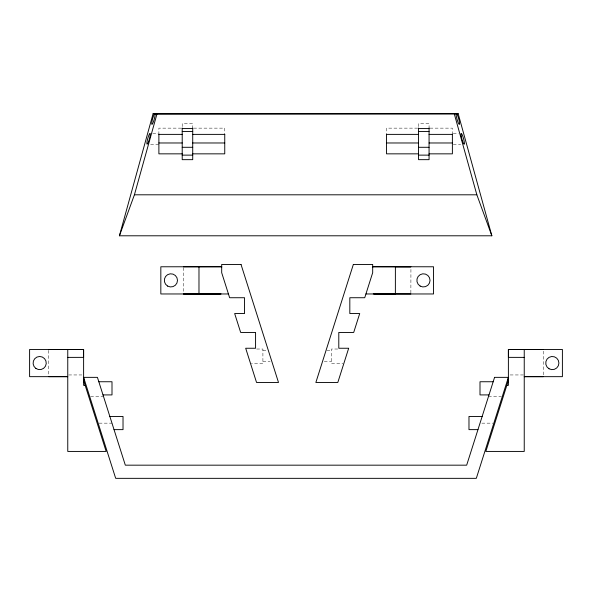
<?xml version="1.0" encoding="UTF-8"?>
<svg xmlns="http://www.w3.org/2000/svg" width="592" height="592" viewBox="0 0 592 592"><rect width="100%" height="100%" fill="white"/><g stroke="black" fill="none" stroke-linecap="round" stroke-linejoin="round"><path stroke-width="0.44" stroke-dasharray="2.96 2.22" d="M543.241 374.847L543.271 350.375M410.87 293.07L410.937 267.68M453.257 133.392L458.489 133.385M150.627 144.27L158.885 144.263M181.307 128.138L158.885 128.138L158.885 134.384M193.636 128.138L224.745 128.138L224.745 134.384M417.634 128.138L386.524 128.138L386.524 134.384M429.962 128.138L452.384 128.138L452.384 134.384M256.654 349.021L262.907 349.021L262.907 363.333L251.363 363.333M337.714 349.021L331.461 349.021L331.461 363.333L343.005 363.333M262.907 350.686L267.495 350.686M326.873 350.686L331.461 350.686M262.907 361.668L270.1 361.668M324.268 361.668L331.461 361.668M68.665 374.951L81.851 374.951M510.149 374.951L523.335 374.951M90.62 396.536L103.526 396.536M488.474 396.536L501.38 396.536M99.079 423.154L111.977 423.154M481.866 423.154L492.921 423.154M152.78 133.385L158.02 133.392M453.302 144.263L460.643 144.27M183.424 267.68L183.498 293.07M48.729 350.375L48.759 374.847M429.067 128.568L429.067 123.587L418.551 123.587L418.551 127.236M192.718 128.568L192.718 123.587L182.21 123.587L182.21 128.568"/><path stroke-width="0.89" d="M85.159 385.333L83.613 385.333L83.613 349.45L29.6 349.472L29.6 376.66L67.762 376.66L48.759 376.667M372.686 267.207L372.686 266.726L433.536 266.777L433.536 293.965L365.93 293.965M508.387 378.303L507.707 380.456L508.387 380.456L485.847 451.43L524.238 451.43L524.238 349.45M372.679 266.763L410.944 266.777L395.389 266.763L395.375 293.965L373.3 293.928M119.421 235.794L153.099 113.657L458.171 113.657L491.848 235.794L119.421 235.794L134.421 194.805L156.917 114.175L456.158 113.93M67.762 349.45L67.762 451.43L106.153 451.43L83.613 380.456L84.293 380.456L83.613 378.303M456.647 113.864L458.171 113.657M183.424 266.777L221.682 266.726L221.682 267.207M220.172 293.928L183.505 293.972L221.068 293.928M48.729 349.472L83.598 349.45L83.613 357.368L67.762 357.39M182.21 128.568L192.718 128.568M418.551 128.568L429.067 128.568M182.21 131.528L192.718 131.528M418.551 131.528L429.067 131.528M158.885 134.384L182.21 134.384M192.718 134.384L224.745 134.384M386.524 134.384L418.551 134.384M429.067 134.384L452.384 134.384M158.885 142.975L182.21 142.975M192.718 142.975L224.745 142.975M386.524 142.975L418.551 142.975M429.067 142.975L452.384 142.975M182.21 147.297L192.718 147.297M418.551 147.297L429.067 147.297M182.21 153.846L158.885 153.846L158.885 134.066M192.718 153.846L224.745 153.846L224.745 134.251M418.551 153.846L386.524 153.846L386.524 134.251M429.067 153.846L452.384 153.846L452.384 134.066M182.21 155.126L192.718 155.126M418.551 155.126L429.067 155.126M134.421 194.805L476.856 194.805L491.848 235.794M221.689 266.763L160.832 266.777L160.832 293.965L228.438 293.965M98.827 381.744L111.999 381.744L111.999 394.916L103.008 394.916M493.173 381.744L480.001 381.744L480.001 394.916L488.992 394.916M506.841 385.333L508.387 385.333L508.387 349.45L562.4 349.472L562.4 376.66L524.238 376.66L543.241 376.667M109.853 416.457L123.025 416.457L123.025 429.629L114.034 429.629M482.147 416.457L468.975 416.457L468.975 429.629L477.966 429.629M374.196 293.928L410.863 293.972M543.271 349.472L508.402 349.45L508.387 357.368L524.238 357.39M153.099 113.657L156.917 114.175M454.36 114.175L476.856 194.805M198.979 266.777L198.986 293.965M429.067 127.998L429.067 159.662L418.551 159.662L418.551 127.998M192.718 127.998L192.718 159.662L182.21 159.662L182.21 127.998M456.765 113.79A5.691 0.858 74.6 0 1 459.392 121.959A5.691 0.858 74.6 0 1 458.215 122.729A5.691 0.858 74.6 0 1 456.106 114.219M155.156 114.234A5.691 0.858 -74.6 0 1 153.047 122.736A5.691 0.858 -74.6 0 1 151.885 121.945A5.691 0.858 -74.6 0 1 154.512 113.79M353.35 264.446L315.862 382.476L337.81 382.476L348.681 348.251L338.794 348.251L338.794 332.445L353.705 332.445L359.707 313.538L349.82 313.538L349.82 297.732L364.731 297.732L372.679 272.705L372.679 264.446L353.35 264.446M494.572 377.356L466.674 465.171L125.326 465.171L97.428 377.356L83.613 377.356L115.684 478.343L476.316 478.343L508.387 377.356L494.572 377.356M241.018 264.446L221.689 264.446L221.689 272.705L229.637 297.732L244.548 297.732L244.548 313.538L234.661 313.538L240.663 332.445L255.574 332.445L255.574 348.251L245.687 348.251L256.551 382.476L278.506 382.476L241.018 264.446M420.165 286.077A6.586 6.586 0 0 0 430.044 280.371A6.586 6.586 0 0 0 420.165 274.666A6.586 6.586 0 0 0 420.165 286.077M167.617 286.077A6.586 6.586 0 0 0 177.496 280.371A6.586 6.586 0 0 0 167.617 274.666A6.586 6.586 0 0 0 167.617 286.077M35.89 368.453A6.586 6.586 0 0 0 46.235 363.658A6.586 6.586 0 0 0 36.911 357.087A6.586 6.586 0 0 0 35.89 368.453M549.028 368.772A6.586 6.586 0 0 0 558.907 363.066A6.586 6.586 0 0 0 549.028 357.361A6.586 6.586 0 0 0 549.028 368.772M461.227 136.153A5.639 0.851 74.6 0 0 464.187 144.27A5.639 0.851 74.6 0 0 462.722 136.056A5.639 0.851 74.6 0 0 461.227 136.153M148.488 141.821A5.639 0.851 -74.6 0 0 150.072 133.392A5.639 0.851 -74.6 0 0 147.119 141.266A5.639 0.851 -74.6 0 0 148.488 141.821"/></g></svg>
